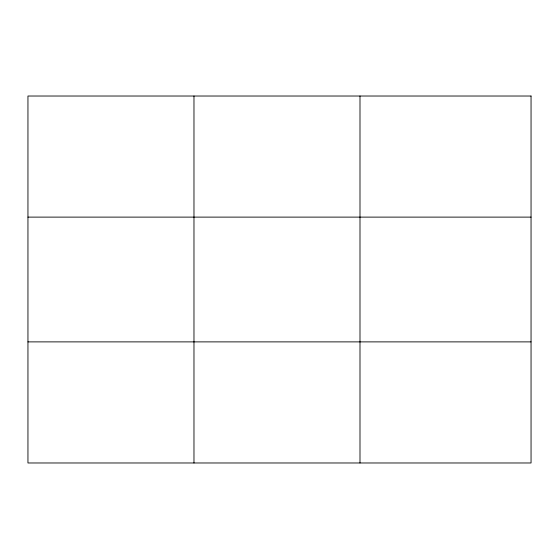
<?xml version="1.0" encoding="UTF-8"?>
<svg xmlns="http://www.w3.org/2000/svg" width="559" height="559" viewBox="0 0 559 559"><rect width="100%" height="100%" fill="white"/><g stroke="black" fill="none" stroke-linecap="round" stroke-linejoin="round"><path stroke-width="0.84" d="M193.973 462.978L193.973 96.022M359.996 462.978L359.996 96.022M27.95 217.116L531.05 217.116M27.95 341.884L531.05 341.884M531.05 96.022L531.05 462.978L27.95 462.978L27.95 96.022L531.05 96.022"/></g></svg>
